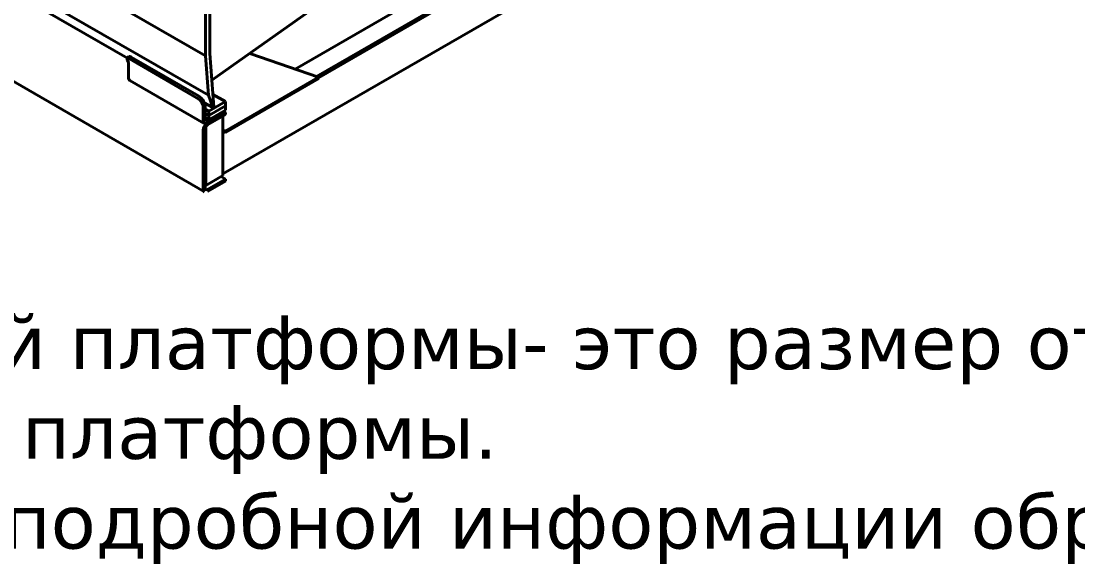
# Model space of a CAD drawing. Header units: millimetres. Extents: x 37284 to 53117, y 1996 to 6319.
# Drawn here: x 41115 to 42098, y 2975 to 3479 of the extents above; entities that cross this region are included whole.
import ezdxf

# ---------------------------------------------------------------- set-up
doc = ezdxf.new("R2010")
doc.units = ezdxf.units.MM
doc.linetypes.add('K5LT_BASIC', pattern=[0])
doc.layers.add('0 VIEW0', color=7, linetype='Continuous')
doc.styles.get("Standard").update_dxf_attribs({"font": 'verdana.TTF'})

msp = doc.modelspace()

# ---------------------------------------------------------------- linework, layer by layer
at = {"layer": '0 VIEW0', "color": 5, "linetype": 'K5LT_BASIC', "lineweight": 40}
for p, q in [((41952.393, 3891.389), (41292.394, 3424.604)), ((40593.383, 3847.118), (41286.348, 3447.035)), ((40596.172, 3810.67), (41289.137, 3410.587)), ((42052.42, 3810.511), (41389.687, 3427.881)), ((41391.54, 3426.848), (42052.014, 3808.173)), ((40661.639, 3763.689), (41213.829, 3444.882)), ((42052.42, 3770.502), (41302.633, 3337.612)), ((41921.45, 3753.299), (41369.787, 3434.796)), ((41285.487, 3320.717), (40592.522, 3720.801)), ((41290.506, 3449.436), (41290.506, 3557.458)), ((41286.348, 3555.057), (41286.348, 3447.035)), ((41294.283, 3399.772), (41290.506, 3449.436)), ((41327.555, 3449.472), (41391.476, 3427.259)), ((41213.644, 3444.685), (41215.239, 3446.387)), ((41214.835, 3441.023), (41213.756, 3443.336)), ((41214.973, 3426.631), (41214.973, 3440.321)), ((41215.867, 3444.236), (41278.233, 3408.229)), ((41217.461, 3445.939), (41279.828, 3409.931)), ((41286.348, 3447.035), (41289.137, 3410.587)), ((41215.987, 3424.387), (41285.284, 3384.379)), ((41304.855, 3377.249), (41391.476, 3427.259)), ((41305.058, 3375.955), (41391.679, 3425.965)), ((41391.476, 3427.259), (41391.679, 3425.965)), ((41289.137, 3410.587), (41293.266, 3399.018)), ((41305.058, 3404.626), (41293.402, 3411.356)), ((41283.052, 3403.327), (41284.131, 3401.014)), ((41284.269, 3400.312), (41284.269, 3386.622)), ((41284.647, 3405.029), (41285.726, 3402.717)), ((41285.307, 3403.614), (41293.266, 3399.018)), ((41286.001, 3401.312), (41286.001, 3387.622)), ((41289.466, 3395.624), (41305.058, 3404.626)), ((41289.466, 3391.623), (41305.058, 3400.625)), ((41289.466, 3391.623), (41305.058, 3400.625)), ((41293.266, 3399.018), (41294.283, 3399.772)), ((41305.058, 3400.625), (41305.058, 3404.626)), ((41305.058, 3396.624), (41305.058, 3400.625)), ((41286.001, 3397.625), (41289.466, 3395.624)), ((41286.001, 3393.624), (41289.466, 3391.623)), ((41286.001, 3393.624), (41289.466, 3391.623)), ((41287.734, 3386.622), (41301.593, 3394.624)), ((41301.593, 3392.623), (41287.734, 3384.622)), ((41305.058, 3394.624), (41288.427, 3385.022)), ((41288.427, 3383.021), (41305.058, 3392.623)), ((41289.466, 3387.622), (41305.058, 3396.624)), ((41289.466, 3391.623), (41289.466, 3395.624)), ((41289.466, 3387.622), (41289.466, 3391.623)), ((41302.633, 3391.223), (41302.633, 3336.012)), ((41303.028, 3394.624), (41303.028, 3395.452)), ((41303.326, 3395.624), (41305.058, 3394.624)), ((41305.058, 3392.623), (41305.058, 3394.624)), ((41286.001, 3389.623), (41289.466, 3387.622)), ((41286.694, 3381.181), (41286.694, 3326.81)), ((41284.269, 3377.82), (41284.269, 3323.409)), ((41286.001, 3324.409), (41286.001, 3378.821)), ((41302.633, 3378.021), (41304.855, 3377.249)), ((41302.633, 3376.798), (41305.058, 3375.955)), ((41302.633, 3375.517), (41304.017, 3376.316)), ((41305.058, 3375.955), (41304.855, 3377.249)), ((41302.633, 3336.012), (41286.694, 3326.81)), ((41305.058, 3332.611), (41288.427, 3323.009)), ((41300.9, 3335.011), (41305.058, 3332.611)), ((41305.058, 3330.611), (41305.058, 3332.611)), ((41286.694, 3326.81), (41286.001, 3327.21)), ((41288.427, 3321.009), (41305.058, 3330.611))]:
    msp.add_line(p, q, dxfattribs=at)
for centre, major_axis, ratio, start_param, end_param in [((41217.22, 3441.335), (3.576, -3.35), 0.305865, 3.1415927, 3.7931339), ((41217.22, 3441.335), (3.576, -3.35), 0.305865, 2.2223376, 3.1415927), ((41213.24, 3439.32), (1.225, 2.122), 0.5773503, 5.4977871, 5.8992129), ((41218.815, 3443.037), (3.576, -3.35), 0.305865, 2.2223376, 3.1415927), ((41218.437, 3428.631), (-2.45, -4.244), 0.5773503, 5.4977871, 6.2831853), ((41281.182, 3407.03), (3.576, -3.35), 0.305865, 0.6515413, 2.2223376), ((41279.587, 3405.328), (3.576, -3.35), 0.305865, 0.6515413, 2.2223376), ((41282.537, 3399.312), (1.225, 2.122), 0.5773503, 5.4977871, 5.8992129), ((41282.537, 3399.312), (2.45, 4.244), 0.5773503, 5.4977871, 5.8992129), ((41298.128, 3394.624), (-4.9, 0), 0.5773503, 2.3561945, 3.1415927), ((41287.734, 3388.623), (-2.45, -4.244), 0.5773503, 5.4977871, 6.2831853), ((41288.427, 3380.221), (-2.94, -5.092), 0.5773503, 3.9269908, 5.4977871), ((41287.734, 3388.623), (-2.45, -4.244), 0.5773503, 0, 0.7853982), ((41287.734, 3388.623), (-1.225, -2.122), 0.5773503, 5.4977871, 6.2831853), ((41288.427, 3380.221), (-1.715, -2.97), 0.5773503, 3.9269908, 5.4977871), ((41287.734, 3388.623), (-1.225, -2.122), 0.5773503, 0, 0.7853982), ((41288.427, 3325.81), (-2.94, -5.092), 0.5773503, 5.4977871, 6.2831853), ((41288.427, 3325.81), (-1.715, -2.97), 0.5773503, 5.4977871, 6.2831853), ((41288.427, 3325.81), (-1.715, -2.97), 0.5773503, 0, 0.7853982)]:
    msp.add_ellipse(centre, major_axis=major_axis, ratio=ratio, start_param=start_param, end_param=end_param, dxfattribs=at)

# ---------------------------------------------------------------- texts
at = {"ltscale": 15, "insert": (41723.363, 3090.542), "char_height": 50, "width": 2897.38143, "attachment_point": 5}
msp.add_mtext('\\pxql;*-Длина уравнительной платформы- это размер от края открытой аппарели до оси вращения крышки платформы. \\P Для получения более подробной информации обращайтесь  в компанию "Дорхан".', dxfattribs=at)

doc.saveas('drawing.dxf')
